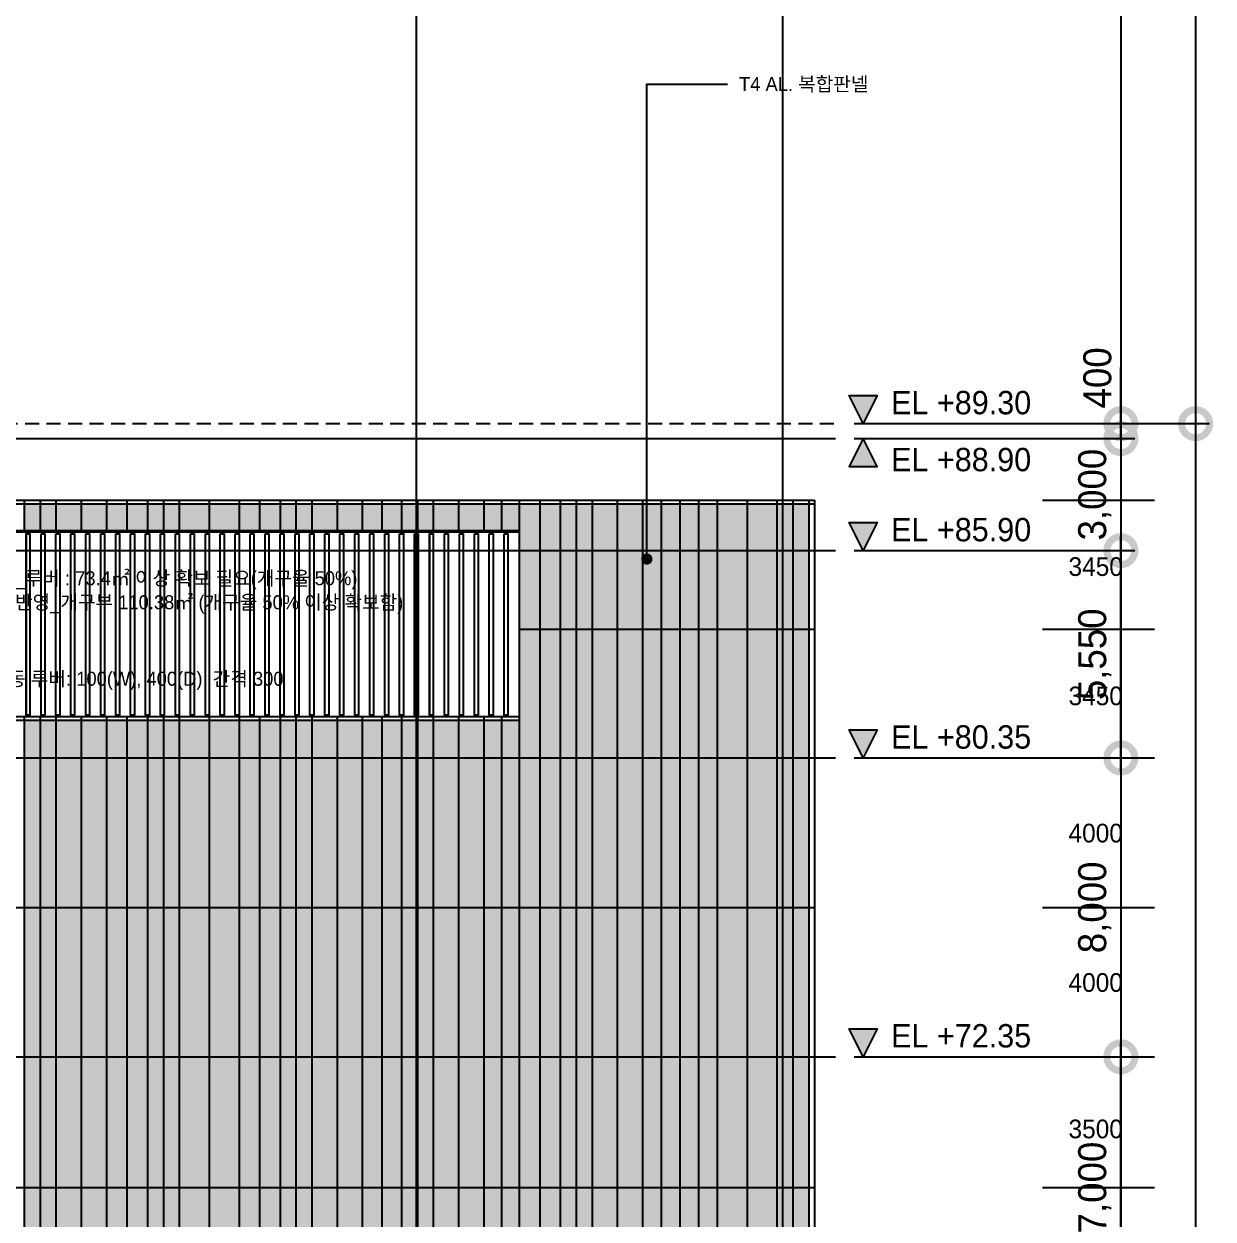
# Model space of a CAD drawing. Extents: x -430745 to 210250, y 0 to 148500.
# Drawn here: x 145388 to 177219, y 65634 to 97630 of the extents above; entities that cross this region are included whole.
import ezdxf
from ezdxf.enums import TextEntityAlignment as Align

# ---------------------------------------------------------------- set-up
doc = ezdxf.new("R2010")
doc.units = 0
doc.header["$LTSCALE"] = 250
doc.header["$MEASUREMENT"] = 0
doc.linetypes.add('HID', pattern=[2.3, 1.5, -0.8])
doc.layers.get('0').update_dxf_attribs({"linetype": 'CONTINUOUS'})
doc.layers.get('Defpoints').update_dxf_attribs({"linetype": 'CONTINUOUS'})
for name, color, linetype in [('A-CEN', 1, 'CONTINUOUS'), ('A-DIM', 7, 'CONTINUOUS'), ('A-ELE-252', 252, 'CONTINUOUS'), ('A-ELE-5', 5, 'CONTINUOUS'), ('A-ELE-7', 7, 'CONTINUOUS'), ('A-ELE-8', 8, 'CONTINUOUS'), ('A-HAT', 251, 'CONTINUOUS'), ('A-SYM-LEVEL', 7, 'CONTINUOUS')]:
    doc.layers.add(name, color=color, linetype=linetype)
doc.layers.add('NOPLOT', color=193, linetype='CONTINUOUS', plot=False)
doc.layers.add('NOPLOT-TEXT', color=41, linetype='CONTINUOUS', plot=False)
doc.styles.add('Gdim', font='')
doc.styles.add('Gtx', font='')
doc.styles.get('Gdim').set_extended_font_data('Dotum')
doc.styles.get('Gtx').set_extended_font_data('Dotum')
doc.dimstyles.new('Gdim200', dxfattribs={"dimscale": 200, "dimtxt": 3, "dimasz": 6, "dimexe": 1.5, "dimexo": 2, "dimgap": 1, "dimtad": 1, "dimdec": 0, "dimzin": 0, "dimdsep": 46, "dimlunit": 6, "dimtxsty": 'Gdim', "dimblk": 'DOTSMALL', "dimcen": 1.5, "dimdle": 1.5, "dimclrd": 1, "dimclre": 1, "dimclrt": 256, "dimazin": 0, "dimtfac": 1, "dimtdec": 0, "dimtix": 1, "dimtmove": 2, "dimatfit": 3, "dimldrblk": 'DOTSMALL', "dimfxl": 1.5, "dimtolj": 1, "dimtzin": 0, "dimlwd": -1, "dimlwe": -1, "dimarcsym": 0})

# ---------------------------------------------------------------- blocks, each defined once
blk = doc.blocks.new('_DotSmall')
at = {"color": 0, "linetype": 'ByBlock', "const_width": 0.5}
blk.add_lwpolyline([(-0.0625, 0, 1), (0.0625, 0, 1)], format="xyb", close=True, dxfattribs=at)
blk = doc.blocks.new('*D64')
at = {"layer": 'A-DIM', "color": 1, "transparency": 16777216}
for p, q in [((14145174, -371351, 0), (14145174, -421301, 0)), ((14136037, -371726, 0), (14145549, -371726, 0)), ((14136037, -420926, 0), (14145549, -420926, 0))]:
    blk.add_line(p, q, dxfattribs=at)
at = {"layer": 'Defpoints', "color": 0, "transparency": 16777216}
for p in [(14135537, -371726, 0), (14135537, -420926, 0), (14145174, -420926, 0)]:
    blk.add_point(p, dxfattribs=at)
at = {"layer": 'A-DIM', "color": 1, "transparency": 16777216, "xscale": 1500, "yscale": 1500, "zscale": 1500}
for p, rotation in [((14145174, -371726, 0), 90), ((14145174, -420926, 0), 270)]:
    blk.add_blockref('_DotSmall', p, dxfattribs=dict(at, rotation=rotation))
at = {"layer": 'A-DIM', "transparency": 16777216, "insert": (14144476, -396326, 0), "char_height": 750, "attachment_point": 5, "rotation": 90, "style": 'Gdim'}
blk.add_mtext('\\A1;49,200', dxfattribs=at)
blk = doc.blocks.new('*D67')
at = {"layer": 'A-DIM', "color": 1, "transparency": 16777216}
for p, q in [((14143174, -396051, 0), (14143174, -388301, 0)), ((14136037, -388676, 0), (14143549, -388676, 0)), ((14136037, -395676, 0), (14143549, -395676, 0))]:
    blk.add_line(p, q, dxfattribs=at)
at = {"layer": 'Defpoints', "color": 0, "transparency": 16777216}
for p in [(14135537, -388676, 0), (14143174, -388676, 0), (14135537, -395676, 0)]:
    blk.add_point(p, dxfattribs=at)
at = {"layer": 'A-DIM', "color": 1, "transparency": 16777216, "xscale": 1500, "yscale": 1500, "zscale": 1500}
for p, rotation in [((14143174, -388676, 0), 90), ((14143174, -395676, 0), 270)]:
    blk.add_blockref('_DotSmall', p, dxfattribs=dict(at, rotation=rotation))
at = {"layer": 'A-DIM', "transparency": 16777216, "insert": (14142476, -392176, 0), "char_height": 750, "attachment_point": 5, "rotation": 90, "style": 'Gdim'}
blk.add_mtext('\\A1;7,000', dxfattribs=at)
blk = doc.blocks.new('*D68')
at = {"layer": 'A-DIM', "color": 1, "transparency": 16777216}
for p, q in [((14143174, -380301, 0), (14143174, -389051, 0)), ((14136037, -380676, 0), (14143549, -380676, 0)), ((14136037, -388676, 0), (14143549, -388676, 0))]:
    blk.add_line(p, q, dxfattribs=at)
at = {"layer": 'Defpoints', "color": 0, "transparency": 16777216}
for p in [(14135537, -380676, 0), (14135537, -388676, 0), (14143174, -388676, 0)]:
    blk.add_point(p, dxfattribs=at)
at = {"layer": 'A-DIM', "color": 1, "transparency": 16777216, "xscale": 1500, "yscale": 1500, "zscale": 1500}
for p, rotation in [((14143174, -380676, 0), 90), ((14143174, -388676, 0), 270)]:
    blk.add_blockref('_DotSmall', p, dxfattribs=dict(at, rotation=rotation))
at = {"layer": 'A-DIM', "transparency": 16777216, "insert": (14142476, -384676, 0), "char_height": 750, "attachment_point": 5, "rotation": 90, "style": 'Gdim'}
blk.add_mtext('\\A1;8,000', dxfattribs=at)
blk = doc.blocks.new('*D69')
at = {"layer": 'A-DIM', "color": 1, "transparency": 16777216}
for p, q in [((14143174, -381051, 0), (14143174, -374751, 0)), ((14136037, -375126, 0), (14143549, -375126, 0)), ((14136037, -380676, 0), (14143549, -380676, 0))]:
    blk.add_line(p, q, dxfattribs=at)
at = {"layer": 'Defpoints', "color": 0, "transparency": 16777216}
for p in [(14135537, -375126, 0), (14143174, -375126, 0), (14135537, -380676, 0)]:
    blk.add_point(p, dxfattribs=at)
at = {"layer": 'A-DIM', "color": 1, "transparency": 16777216, "xscale": 1500, "yscale": 1500, "zscale": 1500}
for p, rotation in [((14143174, -375126, 0), 90), ((14143174, -380676, 0), 270)]:
    blk.add_blockref('_DotSmall', p, dxfattribs=dict(at, rotation=rotation))
at = {"layer": 'A-DIM', "transparency": 16777216, "insert": (14142476, -377901, 0), "char_height": 750, "attachment_point": 5, "rotation": 90, "style": 'Gdim'}
blk.add_mtext('\\A1;5,550', dxfattribs=at)
blk = doc.blocks.new('*D70')
at = {"layer": 'A-DIM', "color": 1, "transparency": 16777216}
for p, q in [((14143174, -372126, 0), (14143174, -370626, 0)), ((14136037, -372126, 0), (14143549, -372126, 0)), ((14143174, -372126, 0), (14143174, -375126, 0)), ((14136037, -375126, 0), (14143549, -375126, 0)), ((14143174, -375126, 0), (14143174, -376626, 0))]:
    blk.add_line(p, q, dxfattribs=at)
at = {"layer": 'Defpoints', "color": 0, "transparency": 16777216}
for p in [(14135537, -372126, 0), (14135537, -375126, 0), (14143174, -375126, 0)]:
    blk.add_point(p, dxfattribs=at)
at = {"layer": 'A-DIM', "color": 1, "transparency": 16777216, "xscale": 1500, "yscale": 1500, "zscale": 1500}
for p, rotation in [((14143174, -372126, 0), 270), ((14143174, -375126, 0), 90)]:
    blk.add_blockref('_DotSmall', p, dxfattribs=dict(at, rotation=rotation))
at = {"layer": 'A-DIM', "transparency": 16777216, "insert": (14142476, -373626, 0), "char_height": 750, "attachment_point": 5, "rotation": 90, "style": 'Gdim'}
blk.add_mtext('\\A1;3,000', dxfattribs=at)
blk = doc.blocks.new('*D77')
at = {"layer": 'A-DIM', "color": 1, "transparency": 16777216}
for p, q in [((14143174, -371726, 0), (14143174, -370226, 0)), ((14136037, -371726, 0), (14143549, -371726, 0)), ((14143174, -372126, 0), (14143174, -371726, 0)), ((14136037, -372126, 0), (14143549, -372126, 0)), ((14143174, -372126, 0), (14143174, -373626, 0))]:
    blk.add_line(p, q, dxfattribs=at)
at = {"layer": 'Defpoints', "color": 0, "transparency": 16777216}
for p in [(14135537, -371726, 0), (14143174, -371726, 0), (14135537, -372126, 0)]:
    blk.add_point(p, dxfattribs=at)
at = {"layer": 'A-DIM', "color": 1, "transparency": 16777216, "xscale": 1500, "yscale": 1500, "zscale": 1500}
for p, rotation in [((14143174, -371726, 0), 270), ((14143174, -372126, 0), 90)]:
    blk.add_blockref('_DotSmall', p, dxfattribs=dict(at, rotation=rotation))
at = {"layer": 'A-DIM', "transparency": 16777216, "insert": (14142548, -370501, 0), "char_height": 750, "attachment_point": 5, "rotation": 90, "style": 'Gdim'}
blk.add_mtext('\\A1;400', dxfattribs=at)
blk = doc.blocks.new('A$C481fd194')
blk.add_hatch(color=256).paths.add_polyline_path([(375, 750), (-375, 750), (0, 0)])
blk.add_lwpolyline([(0, 0), (-375, 750), (375, 750), (0, 0)])
blk = doc.blocks.new('A$Cabe7c8e7')
at = {"layer": 'A-SYM-LEVEL'}
for p in [(-4868, 49200), (-4868, 45800), (-4868, 40250), (-4868, 32250), (-4868, 25250), (-4868, 17750), (-4868, 8750), (-4865, 0)]:
    blk.add_blockref('A$C481fd194', p, dxfattribs=at)
at = {"layer": 'A-SYM-LEVEL', "xscale": -1, "rotation": 180}
blk.add_blockref('A$C481fd194', (-4868, 48800), dxfattribs=at)
at = {"layer": 'A-SYM-LEVEL', "style": 'Gdim'}
for s, p in [('EL +89.30', (-4118, 49450)), ('EL +88.90', (-4118, 47926)), ('EL +85.90', (-4118, 46050)), ('EL +80.35', (-4118, 40500)), ('EL +72.35', (-4118, 32500)), ('EL +65.35', (-4118, 25500)), ('EL +57.85', (-4118, 18000)), ('EL +48.85', (-4118, 9000)), ('EL +40.10', (-4115, 250))]:
    blk.add_text(s, height=625, dxfattribs=at).set_placement(p)
blk = doc.blocks.new('A$C97fc81f9')
for p, q in [((-15670, -2600), (-12670, -2600)), ((-15670, -6050), (-12670, -6050)), ((-15670, -9500), (-12670, -9500)), ((-15670, -13500), (-12670, -13500)), ((-15670, -17500), (-12670, -17500)), ((-15670, -21000), (-12670, -21000)), ((-15670, -24500), (-12670, -24500)), ((-15670, -28250), (-12670, -28250)), ((-15670, -32000), (-12670, -32000)), ((-15670, -35000), (-12670, -35000)), ((-15670, -38000), (-12670, -38000)), ((-15670, -41000), (-12670, -41000)), ((-15670, -43550), (-12670, -43550)), ((-15670, -46350), (-12670, -46350)), ((-15670, -49150), (-12670, -49150))]:
    blk.add_line(p, q)
at = {"linetype": 'Continuous', "style": 'Gtx'}
for s, p in [('3450', (-14969, -4627)), ('3450', (-14969, -8088)), ('4000', (-14969, -11761)), ('4000', (-14969, -15761)), ('3500', (-14969, -19681)), ('3500', (-14969, -23121)), ('3750', (-14969, -26871)), ('3750', (-14969, -30350)), ('3000', (-14969, -33725)), ('3000', (-14969, -36805)), ('3000', (-14969, -39698)), ('2550', (-14969, -42557, 0)), ('2800', (-14969, -45131)), ('2800', (-14969, -47962))]:
    blk.add_text(s, height=500, rotation=360, dxfattribs=at).set_placement(p)
blk = doc.blocks.new('A$Cec1aeba7')
at = {"layer": 'A-HAT'}
h = blk.add_hatch(color=256, dxfattribs=at)
h.dxf.hatch_style = 1
h.set_gradient(color1=(173, 173, 173), color2=(173, 173, 173), tint=1)
h.paths.add_polyline_path([(64115, 46340), (64525, 46340), (64525, 47050), (64115, 47050)])
h = blk.add_hatch(color=256, dxfattribs=at)
h.dxf.hatch_style = 1
h.set_gradient(color1=(214, 214, 214), color2=(214, 214, 214), rotation=180, tint=1)
h.paths.add_polyline_path([(64525, 46340), (64935, 46340), (64935, 47050), (64525, 47050)])
h = blk.add_hatch(color=256, dxfattribs=at)
h.dxf.hatch_style = 1
h.set_gradient(color1=(173, 173, 173), color2=(173, 173, 173), tint=1)
h.paths.add_polyline_path([(64965, 46340), (65625, 46340), (65625, 47050), (64965, 47050)])
h = blk.add_hatch(color=256, dxfattribs=at)
h.dxf.hatch_style = 1
h.set_gradient(color1=(214, 214, 214), color2=(214, 214, 214), rotation=180, tint=1)
h.paths.add_polyline_path([(65625, 46340), (66285, 46340), (66285, 47050), (65625, 47050)])
h = blk.add_hatch(color=256, dxfattribs=at)
h.dxf.hatch_style = 1
h.set_gradient(color1=(173, 173, 173), color2=(173, 173, 173), tint=1)
h.paths.add_polyline_path([(66315, 46340), (66850, 46340), (66850, 47050), (66315, 47050)])
h = blk.add_hatch(color=256, dxfattribs=at)
h.dxf.hatch_style = 1
h.set_gradient(color1=(214, 214, 214), color2=(214, 214, 214), rotation=180, tint=1)
h.paths.add_polyline_path([(66850, 46340), (67385, 46340), (67385, 47050), (66850, 47050)])
h = blk.add_hatch(color=256, dxfattribs=at)
h.dxf.hatch_style = 1
h.set_gradient(color1=(173, 173, 173), color2=(173, 173, 173), tint=1)
h.paths.add_polyline_path([(67415, 46340), (67825, 46340), (67825, 47050), (67415, 47050)])
h = blk.add_hatch(color=256, dxfattribs=at)
h.dxf.hatch_style = 1
h.set_gradient(color1=(214, 214, 214), color2=(214, 214, 214), rotation=180, tint=1)
h.paths.add_polyline_path([(67825, 46340), (68235, 46340), (68235, 47050), (67825, 47050)])
h = blk.add_hatch(color=256, dxfattribs=at)
h.dxf.hatch_style = 1
h.set_gradient(color1=(173, 173, 173), color2=(173, 173, 173), tint=1)
h.paths.add_polyline_path([(68265, 46340), (69050, 46340), (69050, 47050), (68265, 47050)])
h = blk.add_hatch(color=256, dxfattribs=at)
h.dxf.hatch_style = 1
h.set_gradient(color1=(214, 214, 214), color2=(214, 214, 214), rotation=180, tint=1)
h.paths.add_polyline_path([(69050, 46340), (69835, 46340), (69835, 47050), (69050, 47050)])
h = blk.add_hatch(color=256, dxfattribs=at)
h.dxf.hatch_style = 1
h.set_gradient(color1=(173, 173, 173), color2=(173, 173, 173), tint=1)
h.paths.add_polyline_path([(69865, 46340), (70400, 46340), (70400, 47050), (69865, 47050)])
h = blk.add_hatch(color=256, dxfattribs=at)
h.dxf.hatch_style = 1
h.set_gradient(color1=(214, 214, 214), color2=(214, 214, 214), rotation=180, tint=1)
h.paths.add_polyline_path([(70400, 46340), (70935, 46340), (70935, 47050), (70400, 47050)])
h = blk.add_hatch(color=256, dxfattribs=at)
h.dxf.hatch_style = 1
h.set_gradient(color1=(173, 173, 173), color2=(173, 173, 173), tint=1)
h.paths.add_polyline_path([(70965, 46340), (71375, 46340), (71375, 47050), (70965, 47050)])
h = blk.add_hatch(color=256, dxfattribs=at)
h.dxf.hatch_style = 1
h.set_gradient(color1=(214, 214, 214), color2=(214, 214, 214), rotation=180, tint=1)
h.paths.add_polyline_path([(71375, 46340), (71785, 46340), (71785, 47050), (71375, 47050)])
h = blk.add_hatch(color=256, dxfattribs=at)
h.dxf.hatch_style = 1
h.set_gradient(color1=(173, 173, 173), color2=(173, 173, 173), tint=1)
h.paths.add_polyline_path([(71815, 46340), (72475, 46340), (72475, 47050), (71815, 47050)])
h = blk.add_hatch(color=256, dxfattribs=at)
h.dxf.hatch_style = 1
h.set_gradient(color1=(214, 214, 214), color2=(214, 214, 214), rotation=180, tint=1)
h.paths.add_polyline_path([(72475, 46340), (73135, 46340), (73135, 47050), (72475, 47050)])
h = blk.add_hatch(color=256, dxfattribs=at)
h.dxf.hatch_style = 1
h.set_gradient(color1=(173, 173, 173), color2=(173, 173, 173), tint=1)
h.paths.add_polyline_path([(73165, 46340), (73675, 46340), (73675, 47050), (73165, 47050)])
h = blk.add_hatch(color=256, dxfattribs=at)
h.dxf.hatch_style = 1
h.set_gradient(color1=(214, 214, 214), color2=(214, 214, 214), rotation=180, tint=1)
h.paths.add_polyline_path([(73675, 46340), (74185, 46340), (74185, 47050), (73675, 47050)])
h = blk.add_hatch(color=256, dxfattribs=at)
h.dxf.hatch_style = 1
h.set_gradient(color1=(173, 173, 173), color2=(173, 173, 173), tint=1)
h.paths.add_polyline_path([(74215, 46340), (74625, 46340), (74625, 47050), (74215, 47050)])
h = blk.add_hatch(color=256, dxfattribs=at)
h.dxf.hatch_style = 1
h.set_gradient(color1=(214, 214, 214), color2=(214, 214, 214), rotation=180, tint=1)
h.paths.add_polyline_path([(74625, 46340), (75035, 46340), (75035, 47050), (74625, 47050)])
h = blk.add_hatch(color=256, dxfattribs=at)
h.dxf.hatch_style = 1
h.set_gradient(color1=(173, 173, 173), color2=(173, 173, 173), tint=1)
h.paths.add_polyline_path([(75065, 46340), (75725, 46340), (75725, 47050), (75065, 47050)])
h = blk.add_hatch(color=256, dxfattribs=at)
h.dxf.hatch_style = 1
h.set_gradient(color1=(214, 214, 214), color2=(214, 214, 214), rotation=180, tint=1)
h.paths.add_polyline_path([(75725, 46340), (76385, 46340), (76385, 47050), (75725, 47050)])
h = blk.add_hatch(color=256, dxfattribs=at)
h.dxf.hatch_style = 1
h.set_gradient(color1=(173, 173, 173), color2=(173, 173, 173), tint=1)
h.paths.add_polyline_path([(76415, 46340), (76875, 46340), (76875, 47050), (76415, 47050)])
h = blk.add_hatch(color=256, dxfattribs=at)
h.dxf.hatch_style = 1
h.set_gradient(color1=(214, 214, 214), color2=(214, 214, 214), rotation=180, tint=1)
h.paths.add_polyline_path([(76875, 46340), (77335, 46340), (77335, 47050), (76875, 47050)])
h = blk.add_hatch(color=256, dxfattribs=at)
h.dxf.hatch_style = 1
h.set_gradient(color1=(173, 173, 173), color2=(173, 173, 173), tint=1)
h.paths.add_polyline_path([(77365, 15450), (77900, 15450), (77900, 47050), (77365, 47050)])
h = blk.add_hatch(color=256, dxfattribs=at)
h.dxf.hatch_style = 1
h.set_gradient(color1=(214, 214, 214), color2=(214, 214, 214), rotation=180, tint=1)
h.paths.add_polyline_path([(77900, 15450), (78435, 15450), (78435, 47050), (77900, 47050)])
h = blk.add_hatch(color=256, dxfattribs=at)
h.dxf.hatch_style = 1
h.set_gradient(color1=(173, 173, 173), color2=(173, 173, 173), tint=1)
h.paths.add_polyline_path([(78465, 15450), (78875, 15450), (78875, 47050), (78465, 47050)])
h = blk.add_hatch(color=256, dxfattribs=at)
h.dxf.hatch_style = 1
h.set_gradient(color1=(214, 214, 214), color2=(214, 214, 214), rotation=180, tint=1)
h.paths.add_polyline_path([(78875, 15450), (79285, 15450), (79285, 47050), (78875, 47050)])
h = blk.add_hatch(color=256, dxfattribs=at)
h.dxf.hatch_style = 1
h.set_gradient(color1=(173, 173, 173), color2=(173, 173, 173), tint=1)
h.paths.add_polyline_path([(79315, 15450), (79975, 15450), (79975, 47050), (79315, 47050)])
h = blk.add_hatch(color=256, dxfattribs=at)
h.dxf.hatch_style = 1
h.set_gradient(color1=(214, 214, 214), color2=(214, 214, 214), rotation=180, tint=1)
h.paths.add_polyline_path([(79975, 15450), (80635, 15450), (80635, 47050), (79975, 47050)])
h = blk.add_hatch(color=256, dxfattribs=at)
h.dxf.hatch_style = 1
h.set_gradient(color1=(173, 173, 173), color2=(173, 173, 173), tint=1)
h.paths.add_polyline_path([(80665, 15450), (81150, 15450), (81150, 47050), (80665, 47050)])
h = blk.add_hatch(color=256, dxfattribs=at)
h.dxf.hatch_style = 1
h.set_gradient(color1=(214, 214, 214), color2=(214, 214, 214), rotation=180, tint=1)
h.paths.add_polyline_path([(81150, 15450), (81635, 15450), (81635, 47050), (81150, 47050)])
h = blk.add_hatch(color=256, dxfattribs=at)
h.dxf.hatch_style = 1
h.set_gradient(color1=(173, 173, 173), color2=(173, 173, 173), tint=1)
h.paths.add_polyline_path([(81665, 7350), (82150, 7350), (82150, 47050), (81665, 47050)])
h = blk.add_hatch(color=256, dxfattribs=at)
h.dxf.hatch_style = 1
h.set_gradient(color1=(214, 214, 214), color2=(214, 214, 214), rotation=180, tint=1)
h.paths.add_polyline_path([(82150, 7350), (82635, 7350), (82635, 47050), (82150, 47050)])
h = blk.add_hatch(color=256, dxfattribs=at)
h.dxf.hatch_style = 1
h.set_gradient(color1=(173, 173, 173), color2=(173, 173, 173), tint=1)
h.paths.add_polyline_path([(82665, 7350), (83450, 7350), (83450, 47050), (82665, 47050)])
h = blk.add_hatch(color=256, dxfattribs=at)
h.dxf.hatch_style = 1
h.set_gradient(color1=(214, 214, 214), color2=(214, 214, 214), rotation=180, tint=1)
h.paths.add_polyline_path([(83450, 7350), (84235, 7350), (84235, 47050), (83450, 47050)])
h = blk.add_hatch(color=256, dxfattribs=at)
h.dxf.hatch_style = 1
h.set_gradient(color1=(173, 173, 173), color2=(173, 173, 173), tint=1)
h.paths.add_polyline_path([(84265, 7350), (84675, 7350), (84675, 47050), (84265, 47050)])
h = blk.add_hatch(color=256, dxfattribs=at)
h.dxf.hatch_style = 1
h.set_gradient(color1=(214, 214, 214), color2=(214, 214, 214), rotation=180, tint=1)
h.paths.add_polyline_path([(84675, 7350), (85085, 7350), (85085, 47050), (84675, 47050)])
h = blk.add_hatch(color=256, dxfattribs=at)
h.dxf.hatch_style = 1
h.set_gradient(color1=(173, 173, 173), color2=(173, 173, 173), tint=1)
h.paths.add_polyline_path([(64115, 16570), (64525, 16570), (64525, 41250), (64115, 41250)])
h = blk.add_hatch(color=256, dxfattribs=at)
h.dxf.hatch_style = 1
h.set_gradient(color1=(214, 214, 214), color2=(214, 214, 214), rotation=180, tint=1)
h.paths.add_polyline_path([(64525, 16570), (64935, 16570), (64935, 41250), (64525, 41250)])
h = blk.add_hatch(color=256, dxfattribs=at)
h.dxf.hatch_style = 1
h.set_gradient(color1=(173, 173, 173), color2=(173, 173, 173), tint=1)
h.paths.add_polyline_path([(64965, 16570), (65625, 16570), (65625, 41250), (64965, 41250)])
h = blk.add_hatch(color=256, dxfattribs=at)
h.dxf.hatch_style = 1
h.set_gradient(color1=(214, 214, 214), color2=(214, 214, 214), rotation=180, tint=1)
h.paths.add_polyline_path([(65625, 16570), (66285, 16570), (66285, 41250), (65625, 41250)])
h = blk.add_hatch(color=256, dxfattribs=at)
h.dxf.hatch_style = 1
h.set_gradient(color1=(173, 173, 173), color2=(173, 173, 173), tint=1)
h.paths.add_polyline_path([(66315, 16570), (66850, 16570), (66850, 41250), (66315, 41250)])
h = blk.add_hatch(color=256, dxfattribs=at)
h.dxf.hatch_style = 1
h.set_gradient(color1=(214, 214, 214), color2=(214, 214, 214), rotation=180, tint=1)
h.paths.add_polyline_path([(66850, 16570), (67385, 16570), (67385, 41250), (66850, 41250)])
h = blk.add_hatch(color=256, dxfattribs=at)
h.dxf.hatch_style = 1
h.set_gradient(color1=(173, 173, 173), color2=(173, 173, 173), tint=1)
h.paths.add_polyline_path([(67415, 16570), (67825, 16570), (67825, 41250), (67415, 41250)])
h = blk.add_hatch(color=256, dxfattribs=at)
h.dxf.hatch_style = 1
h.set_gradient(color1=(214, 214, 214), color2=(214, 214, 214), rotation=180, tint=1)
h.paths.add_polyline_path([(67825, 16570), (68235, 16570), (68235, 41250), (67825, 41250)])
h = blk.add_hatch(color=256, dxfattribs=at)
h.dxf.hatch_style = 1
h.set_gradient(color1=(173, 173, 173), color2=(173, 173, 173), tint=1)
h.paths.add_polyline_path([(68265, 16570), (69050, 16570), (69050, 41250), (68265, 41250)])
h = blk.add_hatch(color=256, dxfattribs=at)
h.dxf.hatch_style = 1
h.set_gradient(color1=(214, 214, 214), color2=(214, 214, 214), rotation=180, tint=1)
h.paths.add_polyline_path([(69050, 16570), (69835, 16570), (69835, 41250), (69050, 41250)])
h = blk.add_hatch(color=256, dxfattribs=at)
h.dxf.hatch_style = 1
h.set_gradient(color1=(173, 173, 173), color2=(173, 173, 173), tint=1)
h.paths.add_polyline_path([(69865, 16570), (70400, 16570), (70400, 41250), (69865, 41250)])
h = blk.add_hatch(color=256, dxfattribs=at)
h.dxf.hatch_style = 1
h.set_gradient(color1=(214, 214, 214), color2=(214, 214, 214), rotation=180, tint=1)
h.paths.add_polyline_path([(70400, 16570), (70935, 16570), (70935, 41250), (70400, 41250)])
h = blk.add_hatch(color=256, dxfattribs=at)
h.dxf.hatch_style = 1
h.set_gradient(color1=(173, 173, 173), color2=(173, 173, 173), tint=1)
h.paths.add_polyline_path([(70965, 16570), (71375, 16570), (71375, 41250), (70965, 41250)])
h = blk.add_hatch(color=256, dxfattribs=at)
h.dxf.hatch_style = 1
h.set_gradient(color1=(214, 214, 214), color2=(214, 214, 214), rotation=180, tint=1)
h.paths.add_polyline_path([(71375, 16570), (71785, 16570), (71785, 41250), (71375, 41250)])
h = blk.add_hatch(color=256, dxfattribs=at)
h.dxf.hatch_style = 1
h.set_gradient(color1=(173, 173, 173), color2=(173, 173, 173), tint=1)
h.paths.add_polyline_path([(71815, 16570), (72475, 16570), (72475, 41250), (71815, 41250)])
h = blk.add_hatch(color=256, dxfattribs=at)
h.dxf.hatch_style = 1
h.set_gradient(color1=(214, 214, 214), color2=(214, 214, 214), rotation=180, tint=1)
h.paths.add_polyline_path([(72475, 16570), (73135, 16570), (73135, 41250), (72475, 41250)])
h = blk.add_hatch(color=256, dxfattribs=at)
h.dxf.hatch_style = 1
h.set_gradient(color1=(173, 173, 173), color2=(173, 173, 173), tint=1)
h.paths.add_polyline_path([(73165, 16570), (73675, 16570), (73675, 41250), (73165, 41250)])
h = blk.add_hatch(color=256, dxfattribs=at)
h.dxf.hatch_style = 1
h.set_gradient(color1=(214, 214, 214), color2=(214, 214, 214), rotation=180, tint=1)
h.paths.add_polyline_path([(73675, 16570), (74185, 16570), (74185, 41250), (73675, 41250)])
h = blk.add_hatch(color=256, dxfattribs=at)
h.dxf.hatch_style = 1
h.set_gradient(color1=(173, 173, 173), color2=(173, 173, 173), tint=1)
h.paths.add_polyline_path([(74215, 15450), (74625, 15450), (74625, 41250), (74215, 41250)])
h = blk.add_hatch(color=256, dxfattribs=at)
h.dxf.hatch_style = 1
h.set_gradient(color1=(214, 214, 214), color2=(214, 214, 214), rotation=180, tint=1)
h.paths.add_polyline_path([(74625, 15450), (75035, 15450), (75035, 41250), (74625, 41250)])
h = blk.add_hatch(color=256, dxfattribs=at)
h.dxf.hatch_style = 1
h.set_gradient(color1=(173, 173, 173), color2=(173, 173, 173), tint=1)
h.paths.add_polyline_path([(75065, 15450), (75725, 15450), (75725, 41250), (75065, 41250)])
h = blk.add_hatch(color=256, dxfattribs=at)
h.dxf.hatch_style = 1
h.set_gradient(color1=(214, 214, 214), color2=(214, 214, 214), rotation=180, tint=1)
h.paths.add_polyline_path([(75725, 15450), (76385, 15450), (76385, 41250), (75725, 41250)])
h = blk.add_hatch(color=256, dxfattribs=at)
h.dxf.hatch_style = 1
h.set_gradient(color1=(173, 173, 173), color2=(173, 173, 173), tint=1)
h.paths.add_polyline_path([(76415, 15450), (76875, 15450), (76875, 41250), (76415, 41250)])
h = blk.add_hatch(color=256, dxfattribs=at)
h.dxf.hatch_style = 1
h.set_gradient(color1=(214, 214, 214), color2=(214, 214, 214), rotation=180, tint=1)
h.paths.add_polyline_path([(76875, 15450), (77335, 15450), (77335, 41250), (76875, 41250)])
at = {"layer": 'A-ELE-5'}
for p, q in [((-850, 47150, 0), (85250, 47150)), ((-850, 47050, 0), (85250, 47050)), ((85250, 47150), (85250, 7350)), ((7050, 46340), (77350, 46340)), ((77350, 41250), (7050, 41250))]:
    blk.add_line(p, q, dxfattribs=at)
at = {"layer": 'A-ELE-5', "elevation": 0}
blk.add_lwpolyline([(77350, 41350), (7050, 41350), (7050, 46300), (77350, 46300)], close=True, dxfattribs=at)
at = {"layer": 'A-ELE-7'}
for p, q in [((64525, 47150), (64525, 46300)), ((65625, 47150), (65625, 46300)), ((66850, 47150), (66850, 46300)), ((67825, 47150), (67825, 46300)), ((69050, 47150), (69050, 46300)), ((70400, 47150), (70400, 46300)), ((71375, 47150), (71375, 46300)), ((72475, 47150), (72475, 46300)), ((73675, 47150), (73675, 46300)), ((74625, 47150), (74625, 46300)), ((75725, 47150), (75725, 46300)), ((76875, 47150), (76875, 46300)), ((77900, 47150), (77900, 15450)), ((78875, 47150), (78875, 15450)), ((79975, 47150), (79975, 15450)), ((81150, 47150, 0), (81150, 15450, 0)), ((82150, 47150, 0), (82150, 7350, 0)), ((83450, 47150), (83450, 7350)), ((84675, 47150), (84675, 7350)), ((64525, 41350), (64525, 16530)), ((65625, 41350), (65625, 16530)), ((66850, 41350), (66850, 16530)), ((67825, 41350), (67825, 16530)), ((69050, 41350), (69050, 16530)), ((70400, 41350), (70400, 16530)), ((71375, 41350), (71375, 16530)), ((72475, 41350), (72475, 16530)), ((73675, 41350), (73675, 16530)), ((74625, 41350), (74625, 15450)), ((75725, 41350), (75725, 15450)), ((76875, 41350), (76875, 15450))]:
    blk.add_line(p, q, dxfattribs=at)
at = {"layer": 'A-ELE-8'}
for p, q in [((64100, 47150, 0), (64100, 46300, 0)), ((64950, 47150, 0), (64950, 46300, 0)), ((66300, 47150, 0), (66300, 46300, 0)), ((67400, 47150, 0), (67400, 46300, 0)), ((68250, 47150, 0), (68250, 46300, 0)), ((69850, 47150, 0), (69850, 46300, 0)), ((70950, 47150, 0), (70950, 46300, 0)), ((71800, 47150, 0), (71800, 46300, 0)), ((73150, 47150, 0), (73150, 46300, 0)), ((74200, 47150, 0), (74200, 46300, 0)), ((75050, 47150), (75050, 46300)), ((76400, 47150, 0), (76400, 46300, 0)), ((77350, 47150, 0), (77350, 46300, 0)), ((78450, 47150), (78450, 15450)), ((79300, 47150), (79300, 15450)), ((80650, 47150, 0), (80650, 15450, 0)), ((81650, 47150, 0), (81650, 7350, 0)), ((82650, 47150, 0), (82650, 7350, 0)), ((84250, 47150, 0), (84250, 7350, 0)), ((85100, 47150, 0), (85100, 7350, 0)), ((77350, 43700), (85250, 43700)), ((64100, 41350, 0), (64100, 16530, 0)), ((64950, 41350, 0), (64950, 16530, 0)), ((66300, 41350, 0), (66300, 16530, 0)), ((67400, 41350, 0), (67400, 16530, 0)), ((68250, 41350, 0), (68250, 16530, 0)), ((69850, 41350, 0), (69850, 16530, 0)), ((70950, 41350, 0), (70950, 16530, 0)), ((71800, 41350, 0), (71800, 16530, 0)), ((73150, 41350, 0), (73150, 16530, 0)), ((74200, 41350, 0), (74200, 15450, 0)), ((75050, 41350), (75050, 15450)), ((76400, 41350, 0), (76400, 15450, 0)), ((77350, 41350, 0), (77350, 15450, 0)), ((-850, 40250), (85250, 40250)), ((-850, 36250), (85250, 36250)), ((-850, 32250), (85250, 32250)), ((-850, 28750), (85250, 28750))]:
    blk.add_line(p, q, dxfattribs=at)
at = {"layer": 'A-ELE-8', "color": 9}
for p, q in [((64150, 46300), (64150, 41350)), ((74250, 46300), (74250, 41350)), ((74950, 46300), (74950, 41350))]:
    blk.add_line(p, q, dxfattribs=at)
at = {"layer": 'A-ELE-8'}
for points in [[(64150, 46250), (64250, 46250), (64250, 41400), (64150, 41400)], [(64550, 46250), (64650, 46250), (64650, 41400), (64550, 41400)], [(64950, 46250), (65050, 46250), (65050, 41400), (64950, 41400)], [(65350, 46250), (65450, 46250), (65450, 41400), (65350, 41400)], [(65750, 46250), (65850, 46250), (65850, 41400), (65750, 41400)], [(66150, 46250), (66250, 46250), (66250, 41400), (66150, 41400)], [(66550, 46250), (66650, 46250), (66650, 41400), (66550, 41400)], [(66950, 46250), (67050, 46250), (67050, 41400), (66950, 41400)], [(67350, 46250), (67450, 46250), (67450, 41400), (67350, 41400)], [(67750, 46250), (67850, 46250), (67850, 41400), (67750, 41400)], [(68150, 46250), (68250, 46250), (68250, 41400), (68150, 41400)], [(68550, 46250), (68650, 46250), (68650, 41400), (68550, 41400)], [(68950, 46250), (69050, 46250), (69050, 41400), (68950, 41400)], [(69350, 46250), (69450, 46250), (69450, 41400), (69350, 41400)], [(69750, 46250), (69850, 46250), (69850, 41400), (69750, 41400)], [(70150, 46250), (70250, 46250), (70250, 41400), (70150, 41400)], [(70550, 46250), (70650, 46250), (70650, 41400), (70550, 41400)], [(70950, 46250), (71050, 46250), (71050, 41400), (70950, 41400)], [(71350, 46250), (71450, 46250), (71450, 41400), (71350, 41400)], [(71750, 46250), (71850, 46250), (71850, 41400), (71750, 41400)], [(72150, 46250), (72250, 46250), (72250, 41400), (72150, 41400)], [(72550, 46250), (72650, 46250), (72650, 41400), (72550, 41400)], [(72950, 46250), (73050, 46250), (73050, 41400), (72950, 41400)], [(73350, 46250), (73450, 46250), (73450, 41400), (73350, 41400)], [(73750, 46250), (73850, 46250), (73850, 41400), (73750, 41400)], [(74150, 46250), (74250, 46250), (74250, 41400), (74150, 41400)], [(74550, 46250), (74650, 46250), (74650, 41400), (74550, 41400)], [(74950, 46250), (75050, 46250), (75050, 41400), (74950, 41400)], [(75350, 46250), (75450, 46250), (75450, 41400), (75350, 41400)], [(75750, 46250), (75850, 46250), (75850, 41400), (75750, 41400)], [(76150, 46250), (76250, 46250), (76250, 41400), (76150, 41400)], [(76550, 46250), (76650, 46250), (76650, 41400), (76550, 41400)], [(76950, 46250), (77050, 46250), (77050, 41400), (76950, 41400)]]:
    blk.add_lwpolyline(points, close=True, dxfattribs=at)
blk = doc.blocks.new('A-CEN-SOUTH2')
at = {"layer": 'A-CEN'}
for p, q in [((14124319, -438071.4), (14124319, -330738.1)), ((14134119, -330738.1), (14134119, -438071.4)), ((14047719, -372125.9, 0), (14135536.5, -372125.9, 0)), ((14047719, -375125.9, 0), (14135536.5, -375125.9, 0)), ((14047719, -380675.9, 0), (14135536.5, -380675.9, 0)), ((14047719, -388675.9, 0), (14135536.5, -388675.9, 0))]:
    blk.add_line(p, q, dxfattribs=at)
at = {"layer": 'A-CEN', "linetype": 'HID'}
blk.add_line((14047719, -371725.9, 0), (14135536.5, -371725.9, 0), dxfattribs=at)
at = {"layer": 'A-SYM-LEVEL'}
blk.add_blockref('A$Cabe7c8e7', (14141140.7, -420925.9, 0), dxfattribs=at)
at = {"layer": 'A-DIM'}
dim = blk.add_linear_dim(base=(14143173.8, -371725.9, 0), p1=(14135536.5, -372125.9, 0), p2=(14135536.5, -371725.9, 0), angle=270, dimstyle='Gdim200', override={"dimscale": 250}, dxfattribs=at)
dim.commit()
dim.dimension.update_dxf_attribs({"geometry": '*D77', "text_midpoint": (14142548.3, -370500.6, 0), "dimtype": 160})
for base, p1, p2, angle, picture, middle in [((14143173.8, -375125.9, 0), (14135536.5, -372125.9, 0), (14135536.5, -375125.9, 0), 90, '*D70', (14142476, -373625.9, 0)), ((14145173.8, -420925.9, 0), (14135536.5, -371725.9, 0), (14135536.5, -420925.9, 0), 90, '*D64', (14144476, -396325.9, 0)), ((14143173.8, -375125.9, 0), (14135536.5, -380675.9, 0), (14135536.5, -375125.9, 0), 270, '*D69', (14142476, -377900.9, 0)), ((14143173.8, -388675.9, 0), (14135536.5, -380675.9, 0), (14135536.5, -388675.9, 0), 90, '*D68', (14142476, -384675.9, 0)), ((14143173.8, -388675.9, 0), (14135536.5, -395675.9, 0), (14135536.5, -388675.9, 0), 270, '*D67', (14142476, -392175.9, 0))]:
    dim = blk.add_linear_dim(base=base, p1=p1, p2=p2, angle=angle, dimstyle='Gdim200', override={"dimscale": 250}, dxfattribs=at)
    dim.commit()
    dim.dimension.update_dxf_attribs({"geometry": picture, "text_midpoint": middle})

msp = doc.modelspace()

# ---------------------------------------------------------------- linework, layer by layer
at = {"layer": 'A-ELE-5'}
for p, q in [((80445.3, 84878.9), (166545.3, 84878.9)), ((166545.3, 84878.9), (166545.3, 46278.9))]:
    msp.add_line(p, q, dxfattribs=at)
at = {"layer": 'A-ELE-5', "elevation": 0}
msp.add_lwpolyline([(158645.3, 79078.9), (88345.3, 79078.9), (88345.3, 84068.9), (158645.3, 84068.9)], close=True, dxfattribs=at)
at = {"layer": 'NOPLOT'}
for points in [[(13750, 138250), (176750, 138250), (176750, 10250), (13750, 10250)], [(15750, 136250), (174750, 136250), (174750, 12250), (15750, 12250)]]:
    msp.add_lwpolyline(points, close=True, dxfattribs=at)
at = {"layer": 'NOPLOT-TEXT', "linetype": 'Continuous', "elevation": 0}
msp.add_lwpolyline([(162062.8, 83228.9), (162062.8, 96017.6), (164217.2, 96017.6)], dxfattribs=at)
at = {"layer": 'NOPLOT-TEXT', "linetype": 'Continuous', "const_width": 150, "elevation": 0}
msp.add_lwpolyline([(161987.8, 83303.9, 1), (162137.8, 83303.9, 1)], format="xyb", close=True, dxfattribs=at)

# ---------------------------------------------------------------- block references
at = {"layer": 'A-DIM'}
msp.add_blockref('A-CEN-SOUTH2', (-13968423.8, 458654.8), dxfattribs=at)
at = {"layer": 'A-ELE-252'}
msp.add_blockref('A$Cec1aeba7', (81295.3, 37728.9), dxfattribs=at)
at = {"layer": 'NOPLOT-TEXT'}
msp.add_blockref('A$C97fc81f9', (188318.3, 87478.9), dxfattribs=at)

# ---------------------------------------------------------------- texts
at = {"layer": 'NOPLOT-TEXT', "linetype": 'Continuous', "style": 'Gtx'}
msp.add_text('T4 AL. 복합판넬', height=375, rotation=360, dxfattribs=at).set_placement((164530.6, 96020.2), align=Align.MIDDLE_LEFT)
msp.add_text('기계검토_루버 : 73.4㎡ 이상 확보 필요(개구율 50%%%)', height=375, rotation=360, dxfattribs=at).set_placement((148785.1, 82790.3), align=Align.MIDDLE_CENTER)
msp.add_text('건축반영_개구부 110.38㎡ (개구율 50%%% 이상 확보함)', height=375, rotation=360, dxfattribs=at).set_placement((155542.8, 81959.1), align=Align.RIGHT)
msp.add_text('전산동 루버: 100(W), 400(D), 간격 300', height=375, rotation=360, dxfattribs=at).set_placement((144026.4, 79912.4, 0))

doc.saveas('drawing.dxf')
